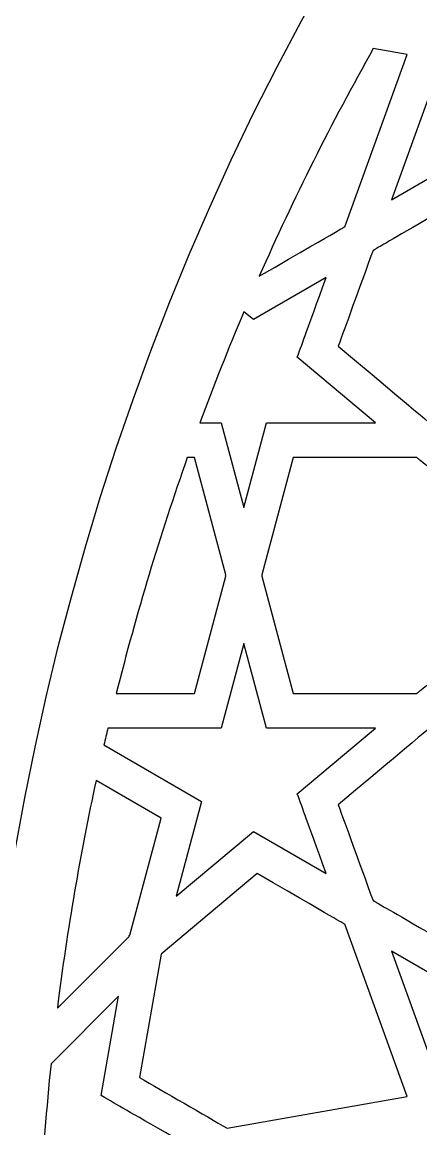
# Model space of a CAD drawing. Header units: millimetres. Extents: x -117 to 92, y -106 to 100.
# Drawn here: x -90.07 to -74.85, y 9.66 to 51.85 of the extents above; entities that cross this region are included whole.
import ezdxf

# ---------------------------------------------------------------- set-up
doc = ezdxf.new("R2010")
doc.units = ezdxf.units.MM
doc.header["$MEASUREMENT"] = 0
doc.layers.add('layer 1', color=7, linetype='Continuous')

msp = doc.modelspace()

# ---------------------------------------------------------------- linework, layer by layer
at = {"layer": 'layer 1', "color": 250}
for points, knots in [([(57.6633, -74.0462), (-35.9847, -77.3063), (-82.6981, 35.9438), (-17.6417, 100.1639), (-17.6417, 100.1639), (-115.9306, 72.747), (-116.9045, -66.9385), (-19.0207, -95.6874), (-19.0207, -95.6874), (15.7699, -105.9025), (54.2608, -97.1744), (81.3982, -70.3781), (81.3982, -70.3781), (73.7401, -72.5155), (65.72, -73.7644), (57.6633, -74.0462)], [0, 0, 0, 0, 0.2, 0.2, 0.2, 0.2, 0.4, 0.4, 0.4, 0.4, 0.6, 0.6, 0.6, 0.6, 1, 1, 1, 1]), ([(57.6633, -74.0462), (-35.9847, -77.3063), (-82.6981, 35.9438), (-17.6417, 100.1639), (-17.6417, 100.1639), (-115.9306, 72.747), (-116.9045, -66.9385), (-19.0207, -95.6874), (-19.0207, -95.6874), (15.7699, -105.9025), (54.2608, -97.1744), (81.3982, -70.3781), (81.3982, -70.3781), (73.7401, -72.5155), (65.72, -73.7644), (57.6633, -74.0462)], [0, 0, 0, 0, 0.2, 0.2, 0.2, 0.2, 0.4, 0.4, 0.4, 0.4, 0.6, 0.6, 0.6, 0.6, 1, 1, 1, 1]), ([(-76.6636, 50.8381), (-76.6636, 50.8381), (-75.3689, 50.6092), (-75.3689, 50.6092), (-75.3689, 50.6092), (-75.3689, 50.6092), (-75.3689, 50.6092), (-75.3689, 50.6092), (-75.3689, 50.6092), (-75.3689, 50.6092), (-75.3679, 50.6088), (-75.3679, 50.6088), (-75.3679, 50.6088), (-75.3679, 50.6088), (-77.7554, 44.0475), (-77.7554, 44.0475), (-77.7554, 44.0475), (-77.9376, 43.941), (-77.5813, 44.147), (-81.0142, 42.1661), (-81.0142, 42.1661), (-79.7092, 45.1217), (-78.2586, 48.0141), (-76.6636, 50.8381)], [0, 0, 0, 0, 0.1428571, 0.1428571, 0.1428571, 0.1428571, 0.2857143, 0.2857143, 0.2857143, 0.2857143, 0.4285714, 0.4285714, 0.4285714, 0.4285714, 0.5714286, 0.5714286, 0.5714286, 0.5714286, 0.7142857, 0.7142857, 0.7142857, 0.7142857, 1, 1, 1, 1]), ([(-76.6636, 50.8381), (-76.6636, 50.8381), (-75.3689, 50.6092), (-75.3689, 50.6092), (-75.3689, 50.6092), (-75.3689, 50.6092), (-75.3689, 50.6092), (-75.3689, 50.6092), (-75.3689, 50.6092), (-75.3689, 50.6092), (-75.3679, 50.6088), (-75.3679, 50.6088), (-75.3679, 50.6088), (-75.3679, 50.6088), (-77.7554, 44.0475), (-77.7554, 44.0475), (-77.7554, 44.0475), (-77.9376, 43.941), (-77.5813, 44.147), (-81.0142, 42.1661), (-81.0142, 42.1661), (-79.7092, 45.1217), (-78.2586, 48.0141), (-76.6636, 50.8381)], [0, 0, 0, 0, 0.1428571, 0.1428571, 0.1428571, 0.1428571, 0.2857143, 0.2857143, 0.2857143, 0.2857143, 0.4285714, 0.4285714, 0.4285714, 0.4285714, 0.5714286, 0.5714286, 0.5714286, 0.5714286, 0.7142857, 0.7142857, 0.7142857, 0.7142857, 1, 1, 1, 1]), ([(-75.971, 45.079), (-75.971, 45.079), (-74.0438, 50.3756), (-74.0438, 50.3756), (-74.0438, 50.3756), (-74.0438, 50.3756), (-71.8479, 49.9886), (-71.8479, 49.9886), (-71.8479, 49.9886), (-71.6656, 49.4856), (-71.6153, 49.3483), (-71.0883, 47.8974), (-71.0883, 47.8974), (-71.0883, 47.8974), (-75.971, 45.079), (-75.971, 45.079)], [0, 0, 0, 0, 0.2, 0.2, 0.2, 0.2, 0.4, 0.4, 0.4, 0.4, 0.6, 0.6, 0.6, 0.6, 1, 1, 1, 1]), ([(-75.971, 45.079), (-75.971, 45.079), (-74.0438, 50.3756), (-74.0438, 50.3756), (-74.0438, 50.3756), (-74.0438, 50.3756), (-71.8479, 49.9886), (-71.8479, 49.9886), (-71.8479, 49.9886), (-71.6656, 49.4856), (-71.6153, 49.3483), (-71.0883, 47.8974), (-71.0883, 47.8974), (-71.0883, 47.8974), (-75.971, 45.079), (-75.971, 45.079)], [0, 0, 0, 0, 0.2, 0.2, 0.2, 0.2, 0.4, 0.4, 0.4, 0.4, 0.6, 0.6, 0.6, 0.6, 1, 1, 1, 1]), ([(-70.6284, 46.6341), (-69.8744, 44.5629), (-68.9959, 42.1488), (-68.2399, 40.0696), (-68.2399, 40.0696), (-68.2399, 40.0696), (-68.24, 40.0692), (-68.24, 40.0692), (-68.24, 40.0692), (-68.24, 40.0692), (-68.2399, 40.0692), (-68.2399, 40.0692), (-68.2399, 40.0692), (-68.2399, 40.0692), (-69.566, 36.4236), (-69.566, 36.4236), (-69.566, 36.4236), (-69.566, 36.4236), (-74.3263, 36.4215), (-74.3263, 36.4215), (-74.3263, 36.4215), (-74.3713, 36.4592), (-74.0541, 36.1784), (-78.0038, 39.4935), (-78.0038, 39.4935), (-77.7151, 40.2897), (-77.2359, 41.6049), (-76.6749, 43.1426), (-76.6749, 43.1426), (-76.4542, 43.2717), (-77.2332, 42.8212), (-70.6284, 46.6341)], [0, 0, 0, 0, 0.1111111, 0.1111111, 0.1111111, 0.1111111, 0.2222222, 0.2222222, 0.2222222, 0.2222222, 0.3333333, 0.3333333, 0.3333333, 0.3333333, 0.4444444, 0.4444444, 0.4444444, 0.4444444, 0.5555556, 0.5555556, 0.5555556, 0.5555556, 0.6666667, 0.6666667, 0.6666667, 0.6666667, 0.7777778, 0.7777778, 0.7777778, 0.7777778, 1, 1, 1, 1]), ([(-70.6284, 46.6341), (-69.8744, 44.5629), (-68.9959, 42.1488), (-68.2399, 40.0696), (-68.2399, 40.0696), (-68.2399, 40.0696), (-68.24, 40.0692), (-68.24, 40.0692), (-68.24, 40.0692), (-68.24, 40.0692), (-68.2399, 40.0692), (-68.2399, 40.0692), (-68.2399, 40.0692), (-68.2399, 40.0692), (-69.566, 36.4236), (-69.566, 36.4236), (-69.566, 36.4236), (-69.566, 36.4236), (-74.3263, 36.4215), (-74.3263, 36.4215), (-74.3263, 36.4215), (-74.3713, 36.4592), (-74.0541, 36.1784), (-78.0038, 39.4935), (-78.0038, 39.4935), (-77.7151, 40.2897), (-77.2359, 41.6049), (-76.6749, 43.1426), (-76.6749, 43.1426), (-76.4542, 43.2717), (-77.2332, 42.8212), (-70.6284, 46.6341)], [0, 0, 0, 0, 0.1111111, 0.1111111, 0.1111111, 0.1111111, 0.2222222, 0.2222222, 0.2222222, 0.2222222, 0.3333333, 0.3333333, 0.3333333, 0.3333333, 0.4444444, 0.4444444, 0.4444444, 0.4444444, 0.5555556, 0.5555556, 0.5555556, 0.5555556, 0.6666667, 0.6666667, 0.6666667, 0.6666667, 0.7777778, 0.7777778, 0.7777778, 0.7777778, 1, 1, 1, 1]), ([(-81.6008, 40.8093), (-81.6008, 40.8093), (-81.2403, 40.507), (-81.2403, 40.507), (-81.2403, 40.507), (-81.2403, 40.507), (-78.4605, 42.1111), (-78.4605, 42.1111), (-78.4605, 42.1111), (-79.2303, 39.999), (-79.3192, 39.7507), (-79.5638, 39.074), (-79.5638, 39.074), (-79.5638, 39.074), (-76.5829, 36.5721), (-76.5829, 36.5721), (-76.5829, 36.5721), (-76.5829, 36.5721), (-80.7416, 36.5721), (-80.7416, 36.5721), (-80.7416, 36.5721), (-80.7416, 36.5721), (-81.6062, 33.3432), (-81.6062, 33.3432), (-81.6062, 33.3432), (-81.6062, 33.3432), (-82.4705, 36.5714), (-82.4705, 36.5714), (-82.4705, 36.5714), (-82.4705, 36.5714), (-83.2817, 36.5714), (-83.2817, 36.5714), (-83.2817, 36.5714), (-82.7541, 37.9977), (-82.1936, 39.4102), (-81.6008, 40.8093)], [0, 0, 0, 0, 0.1, 0.1, 0.1, 0.1, 0.2, 0.2, 0.2, 0.2, 0.3, 0.3, 0.3, 0.3, 0.4, 0.4, 0.4, 0.4, 0.5, 0.5, 0.5, 0.5, 0.6, 0.6, 0.6, 0.6, 0.7, 0.7, 0.7, 0.7, 0.8, 0.8, 0.8, 0.8, 1, 1, 1, 1]), ([(-81.6008, 40.8093), (-81.6008, 40.8093), (-81.2403, 40.507), (-81.2403, 40.507), (-81.2403, 40.507), (-81.2403, 40.507), (-78.4605, 42.1111), (-78.4605, 42.1111), (-78.4605, 42.1111), (-79.2303, 39.999), (-79.3192, 39.7507), (-79.5638, 39.074), (-79.5638, 39.074), (-79.5638, 39.074), (-76.5829, 36.5721), (-76.5829, 36.5721), (-76.5829, 36.5721), (-76.5829, 36.5721), (-80.7416, 36.5721), (-80.7416, 36.5721), (-80.7416, 36.5721), (-80.7416, 36.5721), (-81.6062, 33.3432), (-81.6062, 33.3432), (-81.6062, 33.3432), (-81.6062, 33.3432), (-82.4705, 36.5714), (-82.4705, 36.5714), (-82.4705, 36.5714), (-82.4705, 36.5714), (-83.2817, 36.5714), (-83.2817, 36.5714), (-83.2817, 36.5714), (-82.7541, 37.9977), (-82.1936, 39.4102), (-81.6008, 40.8093)], [0, 0, 0, 0, 0.1, 0.1, 0.1, 0.1, 0.2, 0.2, 0.2, 0.2, 0.3, 0.3, 0.3, 0.3, 0.4, 0.4, 0.4, 0.4, 0.5, 0.5, 0.5, 0.5, 0.6, 0.6, 0.6, 0.6, 0.7, 0.7, 0.7, 0.7, 0.8, 0.8, 0.8, 0.8, 1, 1, 1, 1]), ([(-83.7609, 35.2475), (-83.7609, 35.2475), (-83.4869, 35.2475), (-83.4869, 35.2475), (-83.4869, 35.2475), (-83.4869, 35.2475), (-82.2915, 30.7838), (-82.2915, 30.7838), (-82.2915, 30.7838), (-82.2915, 30.7838), (-82.2981, 30.7591), (-82.2981, 30.7591), (-82.2981, 30.7591), (-82.2981, 30.7591), (-82.2968, 30.7541), (-82.2968, 30.7541), (-82.2968, 30.7541), (-82.2968, 30.7541), (-82.2981, 30.7492), (-82.2981, 30.7492), (-82.2981, 30.7492), (-82.2981, 30.7492), (-82.2915, 30.7248), (-82.2915, 30.7248), (-82.2915, 30.7248), (-82.2915, 30.7248), (-83.4869, 26.2611), (-83.4869, 26.2611), (-83.4869, 26.2611), (-83.4869, 26.2611), (-86.4704, 26.2611), (-86.4704, 26.2611), (-86.4704, 26.2611), (-85.7063, 29.3081), (-84.8024, 32.3053), (-83.7609, 35.2475)], [0, 0, 0, 0, 0.1, 0.1, 0.1, 0.1, 0.2, 0.2, 0.2, 0.2, 0.3, 0.3, 0.3, 0.3, 0.4, 0.4, 0.4, 0.4, 0.5, 0.5, 0.5, 0.5, 0.6, 0.6, 0.6, 0.6, 0.7, 0.7, 0.7, 0.7, 0.8, 0.8, 0.8, 0.8, 1, 1, 1, 1]), ([(-83.7609, 35.2475), (-83.7609, 35.2475), (-83.4869, 35.2475), (-83.4869, 35.2475), (-83.4869, 35.2475), (-83.4869, 35.2475), (-82.2915, 30.7838), (-82.2915, 30.7838), (-82.2915, 30.7838), (-82.2915, 30.7838), (-82.2981, 30.7591), (-82.2981, 30.7591), (-82.2981, 30.7591), (-82.2981, 30.7591), (-82.2968, 30.7541), (-82.2968, 30.7541), (-82.2968, 30.7541), (-82.2968, 30.7541), (-82.2981, 30.7492), (-82.2981, 30.7492), (-82.2981, 30.7492), (-82.2981, 30.7492), (-82.2915, 30.7248), (-82.2915, 30.7248), (-82.2915, 30.7248), (-82.2915, 30.7248), (-83.4869, 26.2611), (-83.4869, 26.2611), (-83.4869, 26.2611), (-83.4869, 26.2611), (-86.4704, 26.2611), (-86.4704, 26.2611), (-86.4704, 26.2611), (-85.7063, 29.3081), (-84.8024, 32.3053), (-83.7609, 35.2475)], [0, 0, 0, 0, 0.1, 0.1, 0.1, 0.1, 0.2, 0.2, 0.2, 0.2, 0.3, 0.3, 0.3, 0.3, 0.4, 0.4, 0.4, 0.4, 0.5, 0.5, 0.5, 0.5, 0.6, 0.6, 0.6, 0.6, 0.7, 0.7, 0.7, 0.7, 0.8, 0.8, 0.8, 0.8, 1, 1, 1, 1]), ([(-79.7252, 26.2604), (-79.7252, 26.2604), (-80.9207, 30.7248), (-80.9207, 30.7248), (-80.9207, 30.7248), (-80.9207, 30.7248), (-80.914, 30.7502), (-80.914, 30.7502), (-80.914, 30.7502), (-80.914, 30.7502), (-80.9151, 30.7541), (-80.9151, 30.7541), (-80.9151, 30.7541), (-80.9151, 30.7541), (-80.914, 30.7584), (-80.914, 30.7584), (-80.914, 30.7584), (-80.914, 30.7584), (-80.9207, 30.7838), (-80.9207, 30.7838), (-80.9207, 30.7838), (-80.9207, 30.7838), (-79.7252, 35.2482), (-79.7252, 35.2482), (-79.7252, 35.2482), (-79.7252, 35.2482), (-75.0051, 35.2482), (-75.0051, 35.2482), (-75.0051, 35.2482), (-75.0051, 35.2482), (-75.1492, 35.3833), (-69.6375, 30.7591), (-69.6375, 30.7591), (-69.6375, 30.7591), (-69.6434, 30.7541), (-69.6434, 30.7541), (-69.6434, 30.7541), (-69.6434, 30.7541), (-69.6375, 30.7492), (-69.6375, 30.7492), (-69.6375, 30.7492), (-75.1492, 26.125), (-75.0051, 26.2604), (-75.0051, 26.2604), (-75.0051, 26.2604), (-75.0051, 26.2604), (-79.7252, 26.2604), (-79.7252, 26.2604)], [0, 0, 0, 0, 0.0769231, 0.0769231, 0.0769231, 0.0769231, 0.1538462, 0.1538462, 0.1538462, 0.1538462, 0.2307692, 0.2307692, 0.2307692, 0.2307692, 0.3076923, 0.3076923, 0.3076923, 0.3076923, 0.3846154, 0.3846154, 0.3846154, 0.3846154, 0.4615385, 0.4615385, 0.4615385, 0.4615385, 0.5384615, 0.5384615, 0.5384615, 0.5384615, 0.6153846, 0.6153846, 0.6153846, 0.6153846, 0.6923077, 0.6923077, 0.6923077, 0.6923077, 0.7692308, 0.7692308, 0.7692308, 0.7692308, 0.8461538, 0.8461538, 0.8461538, 0.8461538, 1, 1, 1, 1]), ([(-79.7252, 26.2604), (-79.7252, 26.2604), (-80.9207, 30.7248), (-80.9207, 30.7248), (-80.9207, 30.7248), (-80.9207, 30.7248), (-80.914, 30.7502), (-80.914, 30.7502), (-80.914, 30.7502), (-80.914, 30.7502), (-80.9151, 30.7541), (-80.9151, 30.7541), (-80.9151, 30.7541), (-80.9151, 30.7541), (-80.914, 30.7584), (-80.914, 30.7584), (-80.914, 30.7584), (-80.914, 30.7584), (-80.9207, 30.7838), (-80.9207, 30.7838), (-80.9207, 30.7838), (-80.9207, 30.7838), (-79.7252, 35.2482), (-79.7252, 35.2482), (-79.7252, 35.2482), (-79.7252, 35.2482), (-75.0051, 35.2482), (-75.0051, 35.2482), (-75.0051, 35.2482), (-75.0051, 35.2482), (-75.1492, 35.3833), (-69.6375, 30.7591), (-69.6375, 30.7591), (-69.6375, 30.7591), (-69.6434, 30.7541), (-69.6434, 30.7541), (-69.6434, 30.7541), (-69.6434, 30.7541), (-69.6375, 30.7492), (-69.6375, 30.7492), (-69.6375, 30.7492), (-75.1492, 26.125), (-75.0051, 26.2604), (-75.0051, 26.2604), (-75.0051, 26.2604), (-75.0051, 26.2604), (-79.7252, 26.2604), (-79.7252, 26.2604)], [0, 0, 0, 0, 0.0769231, 0.0769231, 0.0769231, 0.0769231, 0.1538462, 0.1538462, 0.1538462, 0.1538462, 0.2307692, 0.2307692, 0.2307692, 0.2307692, 0.3076923, 0.3076923, 0.3076923, 0.3076923, 0.3846154, 0.3846154, 0.3846154, 0.3846154, 0.4615385, 0.4615385, 0.4615385, 0.4615385, 0.5384615, 0.5384615, 0.5384615, 0.5384615, 0.6153846, 0.6153846, 0.6153846, 0.6153846, 0.6923077, 0.6923077, 0.6923077, 0.6923077, 0.7692308, 0.7692308, 0.7692308, 0.7692308, 0.8461538, 0.8461538, 0.8461538, 0.8461538, 1, 1, 1, 1]), ([(-86.793, 24.9368), (-86.793, 24.9368), (-82.4705, 24.9368), (-82.4705, 24.9368), (-82.4705, 24.9368), (-82.4705, 24.9368), (-81.6062, 28.1651), (-81.6062, 28.1651), (-81.6062, 28.1651), (-81.6062, 28.1651), (-80.7416, 24.9361), (-80.7416, 24.9361), (-80.7416, 24.9361), (-80.7416, 24.9361), (-76.5829, 24.9361), (-76.5829, 24.9361), (-76.5829, 24.9361), (-76.5829, 24.9361), (-79.5638, 22.4346), (-79.5638, 22.4346), (-79.5638, 22.4346), (-79.3206, 21.7615), (-79.2311, 21.512), (-78.4605, 19.3975), (-78.4605, 19.3975), (-78.4605, 19.3975), (-81.2403, 21.0016), (-81.2403, 21.0016), (-81.2403, 21.0016), (-81.2403, 21.0016), (-84.1879, 18.5293), (-84.1879, 18.5293), (-84.1879, 18.5293), (-84.1879, 18.5293), (-83.2182, 22.1446), (-83.2182, 22.1446), (-83.2182, 22.1446), (-83.2182, 22.1446), (-86.9437, 24.2951), (-86.9437, 24.2951), (-86.9437, 24.2951), (-86.8945, 24.5096), (-86.8434, 24.723), (-86.793, 24.9368)], [0, 0, 0, 0, 0.0833333, 0.0833333, 0.0833333, 0.0833333, 0.1666667, 0.1666667, 0.1666667, 0.1666667, 0.25, 0.25, 0.25, 0.25, 0.3333333, 0.3333333, 0.3333333, 0.3333333, 0.4166667, 0.4166667, 0.4166667, 0.4166667, 0.5, 0.5, 0.5, 0.5, 0.5833333, 0.5833333, 0.5833333, 0.5833333, 0.6666667, 0.6666667, 0.6666667, 0.6666667, 0.75, 0.75, 0.75, 0.75, 0.8333333, 0.8333333, 0.8333333, 0.8333333, 1, 1, 1, 1]), ([(-86.793, 24.9368), (-86.793, 24.9368), (-82.4705, 24.9368), (-82.4705, 24.9368), (-82.4705, 24.9368), (-82.4705, 24.9368), (-81.6062, 28.1651), (-81.6062, 28.1651), (-81.6062, 28.1651), (-81.6062, 28.1651), (-80.7416, 24.9361), (-80.7416, 24.9361), (-80.7416, 24.9361), (-80.7416, 24.9361), (-76.5829, 24.9361), (-76.5829, 24.9361), (-76.5829, 24.9361), (-76.5829, 24.9361), (-79.5638, 22.4346), (-79.5638, 22.4346), (-79.5638, 22.4346), (-79.3206, 21.7615), (-79.2311, 21.512), (-78.4605, 19.3975), (-78.4605, 19.3975), (-78.4605, 19.3975), (-81.2403, 21.0016), (-81.2403, 21.0016), (-81.2403, 21.0016), (-81.2403, 21.0016), (-84.1879, 18.5293), (-84.1879, 18.5293), (-84.1879, 18.5293), (-84.1879, 18.5293), (-83.2182, 22.1446), (-83.2182, 22.1446), (-83.2182, 22.1446), (-83.2182, 22.1446), (-86.9437, 24.2951), (-86.9437, 24.2951), (-86.9437, 24.2951), (-86.8945, 24.5096), (-86.8434, 24.723), (-86.793, 24.9368)], [0, 0, 0, 0, 0.0833333, 0.0833333, 0.0833333, 0.0833333, 0.1666667, 0.1666667, 0.1666667, 0.1666667, 0.25, 0.25, 0.25, 0.25, 0.3333333, 0.3333333, 0.3333333, 0.3333333, 0.4166667, 0.4166667, 0.4166667, 0.4166667, 0.5, 0.5, 0.5, 0.5, 0.5833333, 0.5833333, 0.5833333, 0.5833333, 0.6666667, 0.6666667, 0.6666667, 0.6666667, 0.75, 0.75, 0.75, 0.75, 0.8333333, 0.8333333, 0.8333333, 0.8333333, 1, 1, 1, 1]), ([(-74.3263, 25.0871), (-74.3263, 25.0871), (-69.566, 25.085), (-69.566, 25.085), (-69.566, 25.085), (-69.566, 25.085), (-68.2399, 21.4394), (-68.2399, 21.4394), (-68.2399, 21.4394), (-68.2399, 21.4394), (-68.24, 21.439), (-68.24, 21.439), (-68.24, 21.439), (-68.24, 21.439), (-68.2399, 21.4387), (-68.2399, 21.4387), (-68.2399, 21.4387), (-68.9959, 19.3598), (-69.8744, 16.9453), (-70.6284, 14.8745), (-70.6284, 14.8745), (-77.1951, 18.6651), (-76.4542, 18.2369), (-76.6749, 18.3656), (-76.6749, 18.3656), (-77.2359, 19.9037), (-77.7151, 21.2189), (-78.0038, 22.0148), (-78.0038, 22.0148), (-74.2113, 25.1979), (-74.3752, 25.0462), (-74.3263, 25.0871)], [0, 0, 0, 0, 0.1111111, 0.1111111, 0.1111111, 0.1111111, 0.2222222, 0.2222222, 0.2222222, 0.2222222, 0.3333333, 0.3333333, 0.3333333, 0.3333333, 0.4444444, 0.4444444, 0.4444444, 0.4444444, 0.5555556, 0.5555556, 0.5555556, 0.5555556, 0.6666667, 0.6666667, 0.6666667, 0.6666667, 0.7777778, 0.7777778, 0.7777778, 0.7777778, 1, 1, 1, 1]), ([(-74.3263, 25.0871), (-74.3263, 25.0871), (-69.566, 25.085), (-69.566, 25.085), (-69.566, 25.085), (-69.566, 25.085), (-68.2399, 21.4394), (-68.2399, 21.4394), (-68.2399, 21.4394), (-68.2399, 21.4394), (-68.24, 21.439), (-68.24, 21.439), (-68.24, 21.439), (-68.24, 21.439), (-68.2399, 21.4387), (-68.2399, 21.4387), (-68.2399, 21.4387), (-68.9959, 19.3598), (-69.8744, 16.9453), (-70.6284, 14.8745), (-70.6284, 14.8745), (-77.1951, 18.6651), (-76.4542, 18.2369), (-76.6749, 18.3656), (-76.6749, 18.3656), (-77.2359, 19.9037), (-77.7151, 21.2189), (-78.0038, 22.0148), (-78.0038, 22.0148), (-74.2113, 25.1979), (-74.3752, 25.0462), (-74.3263, 25.0871)], [0, 0, 0, 0, 0.1111111, 0.1111111, 0.1111111, 0.1111111, 0.2222222, 0.2222222, 0.2222222, 0.2222222, 0.3333333, 0.3333333, 0.3333333, 0.3333333, 0.4444444, 0.4444444, 0.4444444, 0.4444444, 0.5555556, 0.5555556, 0.5555556, 0.5555556, 0.6666667, 0.6666667, 0.6666667, 0.6666667, 0.7777778, 0.7777778, 0.7777778, 0.7777778, 1, 1, 1, 1]), ([(-87.2443, 22.9397), (-87.2443, 22.9397), (-84.7604, 21.5057), (-84.7604, 21.5057), (-84.7604, 21.5057), (-84.7604, 21.5057), (-85.9568, 17.0459), (-85.9568, 17.0459), (-85.9568, 17.0459), (-85.9568, 17.0459), (-85.9799, 17.0265), (-85.9799, 17.0265), (-85.9799, 17.0265), (-85.9799, 17.0265), (-85.9853, 16.9961), (-85.9853, 16.9961), (-85.9853, 16.9961), (-85.9853, 16.9961), (-88.7199, 14.26), (-88.7199, 14.26), (-88.7199, 14.26), (-88.3357, 17.3242), (-87.8421, 20.1602), (-87.2443, 22.9397)], [0, 0, 0, 0, 0.1428571, 0.1428571, 0.1428571, 0.1428571, 0.2857143, 0.2857143, 0.2857143, 0.2857143, 0.4285714, 0.4285714, 0.4285714, 0.4285714, 0.5714286, 0.5714286, 0.5714286, 0.5714286, 0.7142857, 0.7142857, 0.7142857, 0.7142857, 1, 1, 1, 1]), ([(-87.2443, 22.9397), (-87.2443, 22.9397), (-84.7604, 21.5057), (-84.7604, 21.5057), (-84.7604, 21.5057), (-84.7604, 21.5057), (-85.9568, 17.0459), (-85.9568, 17.0459), (-85.9568, 17.0459), (-85.9568, 17.0459), (-85.9799, 17.0265), (-85.9799, 17.0265), (-85.9799, 17.0265), (-85.9799, 17.0265), (-85.9853, 16.9961), (-85.9853, 16.9961), (-85.9853, 16.9961), (-85.9853, 16.9961), (-88.7199, 14.26), (-88.7199, 14.26), (-88.7199, 14.26), (-88.3357, 17.3242), (-87.8421, 20.1602), (-87.2443, 22.9397)], [0, 0, 0, 0, 0.1428571, 0.1428571, 0.1428571, 0.1428571, 0.2857143, 0.2857143, 0.2857143, 0.2857143, 0.4285714, 0.4285714, 0.4285714, 0.4285714, 0.5714286, 0.5714286, 0.5714286, 0.5714286, 0.7142857, 0.7142857, 0.7142857, 0.7142857, 1, 1, 1, 1]), ([(-77.7554, 17.4611), (-77.7554, 17.4611), (-75.3679, 10.8994), (-75.3679, 10.8994), (-75.3679, 10.8994), (-75.3679, 10.8994), (-75.3689, 10.8994), (-75.3689, 10.8994), (-75.3689, 10.8994), (-75.3689, 10.8994), (-75.3689, 10.8991), (-75.3689, 10.8991), (-75.3689, 10.8991), (-75.3689, 10.8991), (-82.2416, 9.6855), (-82.2416, 9.6855), (-82.2416, 9.6855), (-83.0578, 10.1572), (-84.6957, 11.1016), (-85.5884, 11.6173), (-85.5884, 11.6173), (-85.5884, 11.6173), (-84.7595, 16.322), (-84.7595, 16.322), (-84.7595, 16.322), (-84.7595, 16.322), (-81.0993, 19.3915), (-81.0993, 19.3915), (-81.0993, 19.3915), (-77.5721, 17.356), (-77.9391, 17.5683), (-77.7554, 17.4611)], [0, 0, 0, 0, 0.1111111, 0.1111111, 0.1111111, 0.1111111, 0.2222222, 0.2222222, 0.2222222, 0.2222222, 0.3333333, 0.3333333, 0.3333333, 0.3333333, 0.4444444, 0.4444444, 0.4444444, 0.4444444, 0.5555556, 0.5555556, 0.5555556, 0.5555556, 0.6666667, 0.6666667, 0.6666667, 0.6666667, 0.7777778, 0.7777778, 0.7777778, 0.7777778, 1, 1, 1, 1]), ([(-77.7554, 17.4611), (-77.7554, 17.4611), (-75.3679, 10.8994), (-75.3679, 10.8994), (-75.3679, 10.8994), (-75.3679, 10.8994), (-75.3689, 10.8994), (-75.3689, 10.8994), (-75.3689, 10.8994), (-75.3689, 10.8994), (-75.3689, 10.8991), (-75.3689, 10.8991), (-75.3689, 10.8991), (-75.3689, 10.8991), (-82.2416, 9.6855), (-82.2416, 9.6855), (-82.2416, 9.6855), (-83.0578, 10.1572), (-84.6957, 11.1016), (-85.5884, 11.6173), (-85.5884, 11.6173), (-85.5884, 11.6173), (-84.7595, 16.322), (-84.7595, 16.322), (-84.7595, 16.322), (-84.7595, 16.322), (-81.0993, 19.3915), (-81.0993, 19.3915), (-81.0993, 19.3915), (-77.5721, 17.356), (-77.9391, 17.5683), (-77.7554, 17.4611)], [0, 0, 0, 0, 0.1111111, 0.1111111, 0.1111111, 0.1111111, 0.2222222, 0.2222222, 0.2222222, 0.2222222, 0.3333333, 0.3333333, 0.3333333, 0.3333333, 0.4444444, 0.4444444, 0.4444444, 0.4444444, 0.5555556, 0.5555556, 0.5555556, 0.5555556, 0.6666667, 0.6666667, 0.6666667, 0.6666667, 0.7777778, 0.7777778, 0.7777778, 0.7777778, 1, 1, 1, 1]), ([(-75.971, 16.4296), (-75.971, 16.4296), (-71.0883, 13.6109), (-71.0883, 13.6109), (-71.0883, 13.6109), (-71.6153, 12.1599), (-71.6654, 12.0234), (-71.8479, 11.52), (-71.8479, 11.52), (-71.8479, 11.52), (-74.0438, 11.1326), (-74.0438, 11.1326), (-74.0438, 11.1326), (-74.0438, 11.1326), (-75.971, 16.4296), (-75.971, 16.4296)], [0, 0, 0, 0, 0.2, 0.2, 0.2, 0.2, 0.4, 0.4, 0.4, 0.4, 0.6, 0.6, 0.6, 0.6, 1, 1, 1, 1]), ([(-75.971, 16.4296), (-75.971, 16.4296), (-71.0883, 13.6109), (-71.0883, 13.6109), (-71.0883, 13.6109), (-71.6153, 12.1599), (-71.6654, 12.0234), (-71.8479, 11.52), (-71.8479, 11.52), (-71.8479, 11.52), (-74.0438, 11.1326), (-74.0438, 11.1326), (-74.0438, 11.1326), (-74.0438, 11.1326), (-75.971, 16.4296), (-75.971, 16.4296)], [0, 0, 0, 0, 0.2, 0.2, 0.2, 0.2, 0.4, 0.4, 0.4, 0.4, 0.6, 0.6, 0.6, 0.6, 1, 1, 1, 1]), ([(-88.9626, 12.144), (-88.9626, 12.144), (-86.3859, 14.7221), (-86.3859, 14.7221), (-86.3859, 14.7221), (-86.3859, 14.7221), (-87.0531, 10.9347), (-87.0531, 10.9347), (-87.0531, 10.9347), (-86.3331, 10.5184), (-86.1157, 10.3925), (-84.271, 9.3278), (-84.271, 9.3278), (-84.271, 9.3278), (-87.4548, 8.7669), (-87.4548, 8.7669), (-87.4548, 8.7669), (-87.4548, 8.7669), (-88.1319, 4.9343), (-88.1319, 4.9343), (-88.1319, 4.9343), (-88.1319, 4.9343), (-89.3586, 7.0591), (-89.3586, 7.0591), (-89.3586, 7.0591), (-89.2704, 8.7549), (-89.1384, 10.45), (-88.9626, 12.144)], [0, 0, 0, 0, 0.125, 0.125, 0.125, 0.125, 0.25, 0.25, 0.25, 0.25, 0.375, 0.375, 0.375, 0.375, 0.5, 0.5, 0.5, 0.5, 0.625, 0.625, 0.625, 0.625, 0.75, 0.75, 0.75, 0.75, 1, 1, 1, 1]), ([(-88.9626, 12.144), (-88.9626, 12.144), (-86.3859, 14.7221), (-86.3859, 14.7221), (-86.3859, 14.7221), (-86.3859, 14.7221), (-87.0531, 10.9347), (-87.0531, 10.9347), (-87.0531, 10.9347), (-86.3331, 10.5184), (-86.1157, 10.3925), (-84.271, 9.3278), (-84.271, 9.3278), (-84.271, 9.3278), (-87.4548, 8.7669), (-87.4548, 8.7669), (-87.4548, 8.7669), (-87.4548, 8.7669), (-88.1319, 4.9343), (-88.1319, 4.9343), (-88.1319, 4.9343), (-88.1319, 4.9343), (-89.3586, 7.0591), (-89.3586, 7.0591), (-89.3586, 7.0591), (-89.2704, 8.7549), (-89.1384, 10.45), (-88.9626, 12.144)], [0, 0, 0, 0, 0.125, 0.125, 0.125, 0.125, 0.25, 0.25, 0.25, 0.25, 0.375, 0.375, 0.375, 0.375, 0.5, 0.5, 0.5, 0.5, 0.625, 0.625, 0.625, 0.625, 0.75, 0.75, 0.75, 0.75, 1, 1, 1, 1])]:
    msp.add_open_spline(points, degree=3, knots=knots, dxfattribs=at)

doc.saveas('drawing.dxf')
